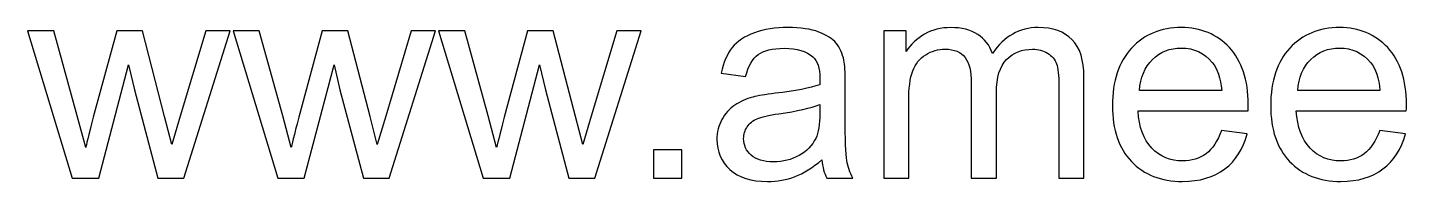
# Model space of a CAD drawing. Header units: millimetres. Extents: x -1689 to 1282, y -352 to 737.
# Drawn here: x 805.5 to 943.8, y -351.9 to -336.5 of the extents above; entities that cross this region are included whole.
import ezdxf

# ---------------------------------------------------------------- set-up
doc = ezdxf.new("R2010")
doc.units = ezdxf.units.MM
doc.header["$MEASUREMENT"] = 0
doc.layers.add('layer 1', color=7, linetype='Continuous')

msp = doc.modelspace()

# ---------------------------------------------------------------- linework, layer by layer
at = {"layer": 'layer 1', "color": 250}
for points, knots in [([(810.0211, -351.5779), (810.0211, -351.5779), (805.5472, -336.7726), (805.5472, -336.7726), (805.5472, -336.7726), (805.5472, -336.7726), (808.1717, -336.7726), (808.1717, -336.7726), (808.1717, -336.7726), (808.1717, -336.7726), (810.5346, -345.3163), (810.5346, -345.3163), (810.5346, -345.3163), (810.5346, -345.3163), (811.3714, -348.497), (811.3714, -348.497), (811.3714, -348.497), (811.4047, -348.3401), (811.6614, -347.3227), (812.1368, -345.4447), (812.1368, -345.4447), (812.1368, -345.4447), (814.4808, -336.7726), (814.4808, -336.7726), (814.4808, -336.7726), (814.4808, -336.7726), (817.0529, -336.7726), (817.0529, -336.7726), (817.0529, -336.7726), (817.0529, -336.7726), (819.2827, -345.3686), (819.2827, -345.3686), (819.2827, -345.3686), (819.2827, -345.3686), (820.0102, -348.188), (820.0102, -348.188), (820.0102, -348.188), (820.0102, -348.188), (820.8612, -345.3306), (820.8612, -345.3306), (820.8612, -345.3306), (820.8612, -345.3306), (823.4191, -336.7726), (823.4191, -336.7726), (823.4191, -336.7726), (823.4191, -336.7726), (825.8581, -336.7726), (825.8581, -336.7726), (825.8581, -336.7726), (825.8581, -336.7726), (821.213, -351.5779), (821.213, -351.5779), (821.213, -351.5779), (821.213, -351.5779), (818.6171, -351.5779), (818.6171, -351.5779), (818.6171, -351.5779), (818.6171, -351.5779), (816.2684, -342.7204), (816.2684, -342.7204), (816.2684, -342.7204), (816.2684, -342.7204), (815.6741, -340.1863), (815.6741, -340.1863), (815.6741, -340.1863), (815.6741, -340.1863), (812.6788, -351.5779), (812.6788, -351.5779), (812.6788, -351.5779), (812.6788, -351.5779), (810.0211, -351.5779), (810.0211, -351.5779)], [0, 0, 0, 0, 0.05263158, 0.05263158, 0.05263158, 0.05263158, 0.10526316, 0.10526316, 0.10526316, 0.10526316, 0.15789474, 0.15789474, 0.15789474, 0.15789474, 0.21052632, 0.21052632, 0.21052632, 0.21052632, 0.26315789, 0.26315789, 0.26315789, 0.26315789, 0.31578947, 0.31578947, 0.31578947, 0.31578947, 0.36842105, 0.36842105, 0.36842105, 0.36842105, 0.42105263, 0.42105263, 0.42105263, 0.42105263, 0.47368421, 0.47368421, 0.47368421, 0.47368421, 0.52631579, 0.52631579, 0.52631579, 0.52631579, 0.57894737, 0.57894737, 0.57894737, 0.57894737, 0.63157895, 0.63157895, 0.63157895, 0.63157895, 0.68421053, 0.68421053, 0.68421053, 0.68421053, 0.73684211, 0.73684211, 0.73684211, 0.73684211, 0.78947368, 0.78947368, 0.78947368, 0.78947368, 0.84210526, 0.84210526, 0.84210526, 0.84210526, 0.89473684, 0.89473684, 0.89473684, 0.89473684, 1, 1, 1, 1]), ([(830.622, -351.5779), (830.622, -351.5779), (826.1481, -336.7726), (826.1481, -336.7726), (826.1481, -336.7726), (826.1481, -336.7726), (828.7726, -336.7726), (828.7726, -336.7726), (828.7726, -336.7726), (828.7726, -336.7726), (831.1355, -345.3163), (831.1355, -345.3163), (831.1355, -345.3163), (831.1355, -345.3163), (831.9723, -348.497), (831.9723, -348.497), (831.9723, -348.497), (832.0056, -348.3401), (832.2623, -347.3227), (832.7377, -345.4447), (832.7377, -345.4447), (832.7377, -345.4447), (835.0817, -336.7726), (835.0817, -336.7726), (835.0817, -336.7726), (835.0817, -336.7726), (837.6538, -336.7726), (837.6538, -336.7726), (837.6538, -336.7726), (837.6538, -336.7726), (839.8836, -345.3686), (839.8836, -345.3686), (839.8836, -345.3686), (839.8836, -345.3686), (840.6111, -348.188), (840.6111, -348.188), (840.6111, -348.188), (840.6111, -348.188), (841.4621, -345.3306), (841.4621, -345.3306), (841.4621, -345.3306), (841.4621, -345.3306), (844.02, -336.7726), (844.02, -336.7726), (844.02, -336.7726), (844.02, -336.7726), (846.459, -336.7726), (846.459, -336.7726), (846.459, -336.7726), (846.459, -336.7726), (841.8139, -351.5779), (841.8139, -351.5779), (841.8139, -351.5779), (841.8139, -351.5779), (839.218, -351.5779), (839.218, -351.5779), (839.218, -351.5779), (839.218, -351.5779), (836.8693, -342.7204), (836.8693, -342.7204), (836.8693, -342.7204), (836.8693, -342.7204), (836.275, -340.1863), (836.275, -340.1863), (836.275, -340.1863), (836.275, -340.1863), (833.2797, -351.5779), (833.2797, -351.5779), (833.2797, -351.5779), (833.2797, -351.5779), (830.622, -351.5779), (830.622, -351.5779)], [0, 0, 0, 0, 0.05263158, 0.05263158, 0.05263158, 0.05263158, 0.10526316, 0.10526316, 0.10526316, 0.10526316, 0.15789474, 0.15789474, 0.15789474, 0.15789474, 0.21052632, 0.21052632, 0.21052632, 0.21052632, 0.26315789, 0.26315789, 0.26315789, 0.26315789, 0.31578947, 0.31578947, 0.31578947, 0.31578947, 0.36842105, 0.36842105, 0.36842105, 0.36842105, 0.42105263, 0.42105263, 0.42105263, 0.42105263, 0.47368421, 0.47368421, 0.47368421, 0.47368421, 0.52631579, 0.52631579, 0.52631579, 0.52631579, 0.57894737, 0.57894737, 0.57894737, 0.57894737, 0.63157895, 0.63157895, 0.63157895, 0.63157895, 0.68421053, 0.68421053, 0.68421053, 0.68421053, 0.73684211, 0.73684211, 0.73684211, 0.73684211, 0.78947368, 0.78947368, 0.78947368, 0.78947368, 0.84210526, 0.84210526, 0.84210526, 0.84210526, 0.89473684, 0.89473684, 0.89473684, 0.89473684, 1, 1, 1, 1]), ([(851.2229, -351.5779), (851.2229, -351.5779), (846.749, -336.7726), (846.749, -336.7726), (846.749, -336.7726), (846.749, -336.7726), (849.3735, -336.7726), (849.3735, -336.7726), (849.3735, -336.7726), (849.3735, -336.7726), (851.7364, -345.3163), (851.7364, -345.3163), (851.7364, -345.3163), (851.7364, -345.3163), (852.5732, -348.497), (852.5732, -348.497), (852.5732, -348.497), (852.6065, -348.3401), (852.8632, -347.3227), (853.3386, -345.4447), (853.3386, -345.4447), (853.3386, -345.4447), (855.6826, -336.7726), (855.6826, -336.7726), (855.6826, -336.7726), (855.6826, -336.7726), (858.2547, -336.7726), (858.2547, -336.7726), (858.2547, -336.7726), (858.2547, -336.7726), (860.4845, -345.3686), (860.4845, -345.3686), (860.4845, -345.3686), (860.4845, -345.3686), (861.212, -348.188), (861.212, -348.188), (861.212, -348.188), (861.212, -348.188), (862.063, -345.3306), (862.063, -345.3306), (862.063, -345.3306), (862.063, -345.3306), (864.6209, -336.7726), (864.6209, -336.7726), (864.6209, -336.7726), (864.6209, -336.7726), (867.0599, -336.7726), (867.0599, -336.7726), (867.0599, -336.7726), (867.0599, -336.7726), (862.4148, -351.5779), (862.4148, -351.5779), (862.4148, -351.5779), (862.4148, -351.5779), (859.8189, -351.5779), (859.8189, -351.5779), (859.8189, -351.5779), (859.8189, -351.5779), (857.4702, -342.7204), (857.4702, -342.7204), (857.4702, -342.7204), (857.4702, -342.7204), (856.8759, -340.1863), (856.8759, -340.1863), (856.8759, -340.1863), (856.8759, -340.1863), (853.8806, -351.5779), (853.8806, -351.5779), (853.8806, -351.5779), (853.8806, -351.5779), (851.2229, -351.5779), (851.2229, -351.5779)], [0, 0, 0, 0, 0.05263158, 0.05263158, 0.05263158, 0.05263158, 0.10526316, 0.10526316, 0.10526316, 0.10526316, 0.15789474, 0.15789474, 0.15789474, 0.15789474, 0.21052632, 0.21052632, 0.21052632, 0.21052632, 0.26315789, 0.26315789, 0.26315789, 0.26315789, 0.31578947, 0.31578947, 0.31578947, 0.31578947, 0.36842105, 0.36842105, 0.36842105, 0.36842105, 0.42105263, 0.42105263, 0.42105263, 0.42105263, 0.47368421, 0.47368421, 0.47368421, 0.47368421, 0.52631579, 0.52631579, 0.52631579, 0.52631579, 0.57894737, 0.57894737, 0.57894737, 0.57894737, 0.63157895, 0.63157895, 0.63157895, 0.63157895, 0.68421053, 0.68421053, 0.68421053, 0.68421053, 0.73684211, 0.73684211, 0.73684211, 0.73684211, 0.78947368, 0.78947368, 0.78947368, 0.78947368, 0.84210526, 0.84210526, 0.84210526, 0.84210526, 0.89473684, 0.89473684, 0.89473684, 0.89473684, 1, 1, 1, 1]), ([(885.1837, -349.7237), (884.2519, -350.5177), (883.3533, -351.0739), (882.4927, -351.402), (882.4927, -351.402), (881.6322, -351.73), (880.7098, -351.8917), (879.7209, -351.8917), (879.7209, -351.8917), (878.0949, -351.8917), (876.8445, -351.4971), (875.9697, -350.7031), (875.9697, -350.7031), (875.0949, -349.9139), (874.6575, -348.9012), (874.6575, -347.6698), (874.6575, -347.6698), (874.6575, -346.9471), (874.8239, -346.2862), (875.1519, -345.6872), (875.1519, -345.6872), (875.4847, -345.0881), (875.9174, -344.6127), (876.4499, -344.2513), (876.4499, -344.2513), (876.9871, -343.89), (877.5862, -343.6143), (878.2565, -343.4288), (878.2565, -343.4288), (878.751, -343.3005), (879.4975, -343.1768), (880.4911, -343.0532), (880.4911, -343.0532), (882.5165, -342.8155), (884.0141, -342.5255), (884.9698, -342.1927), (884.9698, -342.1927), (884.9793, -341.8504), (884.984, -341.6317), (884.984, -341.5413), (884.984, -341.5413), (884.984, -340.5239), (884.7463, -339.806), (884.2709, -339.3876), (884.2709, -339.3876), (883.629, -338.8218), (882.6734, -338.5413), (881.4087, -338.5413), (881.4087, -338.5413), (880.2249, -338.5413), (879.3501, -338.7505), (878.789, -339.1641), (878.789, -339.1641), (878.2233, -339.5778), (877.8096, -340.3099), (877.5386, -341.3654), (877.5386, -341.3654), (877.5386, -341.3654), (875.0854, -341.0231), (875.0854, -341.0231), (875.0854, -341.0231), (875.3088, -339.9724), (875.6749, -339.1213), (876.1884, -338.4747), (876.1884, -338.4747), (876.7019, -337.8281), (877.4435, -337.3337), (878.4134, -336.9818), (878.4134, -336.9818), (879.3786, -336.6348), (880.5054, -336.4589), (881.7796, -336.4589), (881.7796, -336.4589), (883.0442, -336.4589), (884.076, -336.6062), (884.8699, -336.9058), (884.8699, -336.9058), (885.6592, -337.2053), (886.244, -337.5761), (886.6148, -338.0278), (886.6148, -338.0278), (886.9857, -338.4795), (887.2471, -339.05), (887.3993, -339.7394), (887.3993, -339.7394), (887.4801, -340.1673), (887.5229, -340.9375), (887.5229, -342.0453), (887.5229, -342.0453), (887.5229, -342.0453), (887.5229, -345.3734), (887.5229, -345.3734), (887.5229, -345.3734), (887.5229, -347.6983), (887.5752, -349.1674), (887.6798, -349.7902), (887.6798, -349.7902), (887.7796, -350.4131), (887.9888, -351.0074), (888.2931, -351.5779), (888.2931, -351.5779), (888.2931, -351.5779), (885.6687, -351.5779), (885.6687, -351.5779), (885.6687, -351.5779), (885.4167, -351.0502), (885.255, -350.4321), (885.1837, -349.7237)], [0, 0, 0, 0, 0.03571429, 0.03571429, 0.03571429, 0.03571429, 0.07142857, 0.07142857, 0.07142857, 0.07142857, 0.10714286, 0.10714286, 0.10714286, 0.10714286, 0.14285714, 0.14285714, 0.14285714, 0.14285714, 0.17857143, 0.17857143, 0.17857143, 0.17857143, 0.21428571, 0.21428571, 0.21428571, 0.21428571, 0.25, 0.25, 0.25, 0.25, 0.28571429, 0.28571429, 0.28571429, 0.28571429, 0.32142857, 0.32142857, 0.32142857, 0.32142857, 0.35714286, 0.35714286, 0.35714286, 0.35714286, 0.39285714, 0.39285714, 0.39285714, 0.39285714, 0.42857143, 0.42857143, 0.42857143, 0.42857143, 0.46428571, 0.46428571, 0.46428571, 0.46428571, 0.5, 0.5, 0.5, 0.5, 0.53571429, 0.53571429, 0.53571429, 0.53571429, 0.57142857, 0.57142857, 0.57142857, 0.57142857, 0.60714286, 0.60714286, 0.60714286, 0.60714286, 0.64285714, 0.64285714, 0.64285714, 0.64285714, 0.67857143, 0.67857143, 0.67857143, 0.67857143, 0.71428571, 0.71428571, 0.71428571, 0.71428571, 0.75, 0.75, 0.75, 0.75, 0.78571429, 0.78571429, 0.78571429, 0.78571429, 0.82142857, 0.82142857, 0.82142857, 0.82142857, 0.85714286, 0.85714286, 0.85714286, 0.85714286, 0.89285714, 0.89285714, 0.89285714, 0.89285714, 0.92857143, 0.92857143, 0.92857143, 0.92857143, 1, 1, 1, 1]), ([(891.3787, -351.5779), (891.3787, -351.5779), (891.3787, -336.7726), (891.3787, -336.7726), (891.3787, -336.7726), (891.3787, -336.7726), (893.6323, -336.7726), (893.6323, -336.7726), (893.6323, -336.7726), (893.6323, -336.7726), (893.6323, -338.8646), (893.6323, -338.8646), (893.6323, -338.8646), (894.0935, -338.1419), (894.7116, -337.5571), (895.4818, -337.1197), (895.4818, -337.1197), (896.252, -336.6776), (897.1268, -336.4589), (898.111, -336.4589), (898.111, -336.4589), (899.2045, -336.4589), (900.1031, -336.6871), (900.802, -337.1387), (900.802, -337.1387), (901.5009, -337.5952), (901.9954, -338.2275), (902.2806, -339.0453), (902.2806, -339.0453), (903.4597, -337.3194), (904.9859, -336.4589), (906.8686, -336.4589), (906.8686, -336.4589), (908.3425, -336.4589), (909.4788, -336.863), (910.268, -337.676), (910.268, -337.676), (911.062, -338.489), (911.4614, -339.7394), (911.4614, -341.4272), (911.4614, -341.4272), (911.4614, -341.4272), (911.4614, -351.5779), (911.4614, -351.5779), (911.4614, -351.5779), (911.4614, -351.5779), (908.9511, -351.5779), (908.9511, -351.5779), (908.9511, -351.5779), (908.9511, -351.5779), (908.9511, -342.2592), (908.9511, -342.2592), (908.9511, -342.2592), (908.9511, -341.2608), (908.8655, -340.5381), (908.7038, -340.096), (908.7038, -340.096), (908.5422, -339.6538), (908.2474, -339.302), (907.8148, -339.031), (907.8148, -339.031), (907.3869, -338.76), (906.8829, -338.6269), (906.3076, -338.6269), (906.3076, -338.6269), (905.2616, -338.6269), (904.3963, -338.9739), (903.707, -339.6633), (903.707, -339.6633), (903.0176, -340.3575), (902.6752, -341.4653), (902.6752, -342.9867), (902.6752, -342.9867), (902.6752, -342.9867), (902.6752, -351.5779), (902.6752, -351.5779), (902.6752, -351.5779), (902.6752, -351.5779), (900.1649, -351.5779), (900.1649, -351.5779), (900.1649, -351.5779), (900.1649, -351.5779), (900.1649, -341.9692), (900.1649, -341.9692), (900.1649, -341.9692), (900.1649, -340.8567), (899.9605, -340.0199), (899.5516, -339.4636), (899.5516, -339.4636), (899.1427, -338.9074), (898.4723, -338.6269), (897.5452, -338.6269), (897.5452, -338.6269), (896.8416, -338.6269), (896.1902, -338.8123), (895.5912, -339.1831), (895.5912, -339.1831), (894.9921, -339.554), (894.5595, -340.096), (894.2885, -340.8139), (894.2885, -340.8139), (894.0222, -341.5271), (893.8891, -342.5588), (893.8891, -343.9043), (893.8891, -343.9043), (893.8891, -343.9043), (893.8891, -351.5779), (893.8891, -351.5779), (893.8891, -351.5779), (893.8891, -351.5779), (891.3787, -351.5779), (891.3787, -351.5779)], [0, 0, 0, 0, 0.03448276, 0.03448276, 0.03448276, 0.03448276, 0.06896552, 0.06896552, 0.06896552, 0.06896552, 0.10344828, 0.10344828, 0.10344828, 0.10344828, 0.13793103, 0.13793103, 0.13793103, 0.13793103, 0.17241379, 0.17241379, 0.17241379, 0.17241379, 0.20689655, 0.20689655, 0.20689655, 0.20689655, 0.24137931, 0.24137931, 0.24137931, 0.24137931, 0.27586207, 0.27586207, 0.27586207, 0.27586207, 0.31034483, 0.31034483, 0.31034483, 0.31034483, 0.34482759, 0.34482759, 0.34482759, 0.34482759, 0.37931034, 0.37931034, 0.37931034, 0.37931034, 0.4137931, 0.4137931, 0.4137931, 0.4137931, 0.44827586, 0.44827586, 0.44827586, 0.44827586, 0.48275862, 0.48275862, 0.48275862, 0.48275862, 0.51724138, 0.51724138, 0.51724138, 0.51724138, 0.55172414, 0.55172414, 0.55172414, 0.55172414, 0.5862069, 0.5862069, 0.5862069, 0.5862069, 0.62068966, 0.62068966, 0.62068966, 0.62068966, 0.65517241, 0.65517241, 0.65517241, 0.65517241, 0.68965517, 0.68965517, 0.68965517, 0.68965517, 0.72413793, 0.72413793, 0.72413793, 0.72413793, 0.75862069, 0.75862069, 0.75862069, 0.75862069, 0.79310345, 0.79310345, 0.79310345, 0.79310345, 0.82758621, 0.82758621, 0.82758621, 0.82758621, 0.86206897, 0.86206897, 0.86206897, 0.86206897, 0.89655172, 0.89655172, 0.89655172, 0.89655172, 0.93103448, 0.93103448, 0.93103448, 0.93103448, 1, 1, 1, 1]), ([(925.2397, -346.7854), (925.2397, -346.7854), (927.8356, -347.1278), (927.8356, -347.1278), (927.8356, -347.1278), (927.4315, -348.6349), (926.6756, -349.8093), (925.5725, -350.6413), (925.5725, -350.6413), (924.4695, -351.4733), (923.0622, -351.8917), (921.3459, -351.8917), (921.3459, -351.8917), (919.1874, -351.8917), (917.4758, -351.2261), (916.2111, -349.8948), (916.2111, -349.8948), (914.9464, -348.5684), (914.3141, -346.6999), (914.3141, -344.2989), (914.3141, -344.2989), (914.3141, -341.8171), (914.9512, -339.8868), (916.2301, -338.5175), (916.2301, -338.5175), (917.509, -337.1435), (919.1683, -336.4589), (921.208, -336.4589), (921.208, -336.4589), (923.1811, -336.4589), (924.7928, -337.1292), (926.0432, -338.4747), (926.0432, -338.4747), (927.2936, -339.8202), (927.9212, -341.7125), (927.9212, -344.1515), (927.9212, -344.1515), (927.9212, -344.2989), (927.9165, -344.5223), (927.907, -344.8171), (927.907, -344.8171), (927.907, -344.8171), (916.8815, -344.8171), (916.8815, -344.8171), (916.8815, -344.8171), (916.9766, -346.4384), (917.433, -347.684), (918.2602, -348.5446), (918.2602, -348.5446), (919.0828, -349.4051), (920.1145, -349.8378), (921.3459, -349.8378), (921.3459, -349.8378), (922.2635, -349.8378), (923.0479, -349.5953), (923.6945, -349.1104), (923.6945, -349.1104), (924.3459, -348.6254), (924.8594, -347.8504), (925.2397, -346.7854)], [0, 0, 0, 0, 0.0625, 0.0625, 0.0625, 0.0625, 0.125, 0.125, 0.125, 0.125, 0.1875, 0.1875, 0.1875, 0.1875, 0.25, 0.25, 0.25, 0.25, 0.3125, 0.3125, 0.3125, 0.3125, 0.375, 0.375, 0.375, 0.375, 0.4375, 0.4375, 0.4375, 0.4375, 0.5, 0.5, 0.5, 0.5, 0.5625, 0.5625, 0.5625, 0.5625, 0.625, 0.625, 0.625, 0.625, 0.6875, 0.6875, 0.6875, 0.6875, 0.75, 0.75, 0.75, 0.75, 0.8125, 0.8125, 0.8125, 0.8125, 0.875, 0.875, 0.875, 0.875, 1, 1, 1, 1]), ([(941.1052, -346.7854), (941.1052, -346.7854), (943.7011, -347.1278), (943.7011, -347.1278), (943.7011, -347.1278), (943.297, -348.6349), (942.5411, -349.8093), (941.438, -350.6413), (941.438, -350.6413), (940.335, -351.4733), (938.9277, -351.8917), (937.2114, -351.8917), (937.2114, -351.8917), (935.0529, -351.8917), (933.3413, -351.2261), (932.0766, -349.8948), (932.0766, -349.8948), (930.8119, -348.5684), (930.1796, -346.6999), (930.1796, -344.2989), (930.1796, -344.2989), (930.1796, -341.8171), (930.8167, -339.8868), (932.0956, -338.5175), (932.0956, -338.5175), (933.3745, -337.1435), (935.0338, -336.4589), (937.0735, -336.4589), (937.0735, -336.4589), (939.0466, -336.4589), (940.6583, -337.1292), (941.9087, -338.4747), (941.9087, -338.4747), (943.1591, -339.8202), (943.7867, -341.7125), (943.7867, -344.1515), (943.7867, -344.1515), (943.7867, -344.2989), (943.782, -344.5223), (943.7725, -344.8171), (943.7725, -344.8171), (943.7725, -344.8171), (932.747, -344.8171), (932.747, -344.8171), (932.747, -344.8171), (932.8421, -346.4384), (933.2985, -347.684), (934.1257, -348.5446), (934.1257, -348.5446), (934.9483, -349.4051), (935.98, -349.8378), (937.2114, -349.8378), (937.2114, -349.8378), (938.129, -349.8378), (938.9134, -349.5953), (939.56, -349.1104), (939.56, -349.1104), (940.2114, -348.6254), (940.7249, -347.8504), (941.1052, -346.7854)], [0, 0, 0, 0, 0.0625, 0.0625, 0.0625, 0.0625, 0.125, 0.125, 0.125, 0.125, 0.1875, 0.1875, 0.1875, 0.1875, 0.25, 0.25, 0.25, 0.25, 0.3125, 0.3125, 0.3125, 0.3125, 0.375, 0.375, 0.375, 0.375, 0.4375, 0.4375, 0.4375, 0.4375, 0.5, 0.5, 0.5, 0.5, 0.5625, 0.5625, 0.5625, 0.5625, 0.625, 0.625, 0.625, 0.625, 0.6875, 0.6875, 0.6875, 0.6875, 0.75, 0.75, 0.75, 0.75, 0.8125, 0.8125, 0.8125, 0.8125, 0.875, 0.875, 0.875, 0.875, 1, 1, 1, 1]), ([(917.0241, -342.7632), (917.0241, -342.7632), (925.2683, -342.7632), (925.2683, -342.7632), (925.2683, -342.7632), (925.1589, -341.5176), (924.8404, -340.5857), (924.3221, -339.9629), (924.3221, -339.9629), (923.5281, -338.9977), (922.4917, -338.5128), (921.2222, -338.5128), (921.2222, -338.5128), (920.0717, -338.5128), (919.1065, -338.8979), (918.3221, -339.6681), (918.3221, -339.6681), (917.5423, -340.4383), (917.1097, -341.47), (917.0241, -342.7632)], [0, 0, 0, 0, 0.16666667, 0.16666667, 0.16666667, 0.16666667, 0.33333333, 0.33333333, 0.33333333, 0.33333333, 0.5, 0.5, 0.5, 0.5, 0.66666667, 0.66666667, 0.66666667, 0.66666667, 1, 1, 1, 1]), ([(932.8896, -342.7632), (932.8896, -342.7632), (941.1338, -342.7632), (941.1338, -342.7632), (941.1338, -342.7632), (941.0244, -341.5176), (940.7059, -340.5857), (940.1876, -339.9629), (940.1876, -339.9629), (939.3936, -338.9977), (938.3572, -338.5128), (937.0877, -338.5128), (937.0877, -338.5128), (935.9372, -338.5128), (934.972, -338.8979), (934.1876, -339.6681), (934.1876, -339.6681), (933.4078, -340.4383), (932.9752, -341.47), (932.8896, -342.7632)], [0, 0, 0, 0, 0.16666667, 0.16666667, 0.16666667, 0.16666667, 0.33333333, 0.33333333, 0.33333333, 0.33333333, 0.5, 0.5, 0.5, 0.5, 0.66666667, 0.66666667, 0.66666667, 0.66666667, 1, 1, 1, 1]), ([(884.984, -344.161), (884.0712, -344.5319), (882.7019, -344.8456), (880.8762, -345.1024), (880.8762, -345.1024), (879.8398, -345.2498), (879.1076, -345.4162), (878.6797, -345.6016), (878.6797, -345.6016), (878.2518, -345.787), (877.9237, -346.058), (877.6908, -346.4098), (877.6908, -346.4098), (877.4578, -346.7664), (877.3389, -347.161), (877.3389, -347.5985), (877.3389, -347.5985), (877.3389, -348.2593), (877.5909, -348.8156), (878.0997, -349.2577), (878.0997, -349.2577), (878.6084, -349.6999), (879.3501, -349.9234), (880.3247, -349.9234), (880.3247, -349.9234), (881.2899, -349.9234), (882.1504, -349.7142), (882.9064, -349.291), (882.9064, -349.291), (883.6576, -348.8726), (884.2138, -348.2974), (884.5657, -347.5699), (884.5657, -347.5699), (884.8367, -347.0042), (884.9698, -346.1721), (884.9698, -345.0739), (884.9698, -345.0739), (884.9698, -345.0739), (884.984, -344.161), (884.984, -344.161)], [0, 0, 0, 0, 0.09090909, 0.09090909, 0.09090909, 0.09090909, 0.18181818, 0.18181818, 0.18181818, 0.18181818, 0.27272727, 0.27272727, 0.27272727, 0.27272727, 0.36363636, 0.36363636, 0.36363636, 0.36363636, 0.45454545, 0.45454545, 0.45454545, 0.45454545, 0.54545455, 0.54545455, 0.54545455, 0.54545455, 0.63636364, 0.63636364, 0.63636364, 0.63636364, 0.72727273, 0.72727273, 0.72727273, 0.72727273, 0.81818182, 0.81818182, 0.81818182, 0.81818182, 1, 1, 1, 1]), ([(868.3008, -351.5779), (868.3008, -351.5779), (868.3008, -348.7253), (868.3008, -348.7253), (868.3008, -348.7253), (868.3008, -348.7253), (871.1535, -348.7253), (871.1535, -348.7253), (871.1535, -348.7253), (871.1535, -348.7253), (871.1535, -351.5779), (871.1535, -351.5779), (871.1535, -351.5779), (871.1535, -351.5779), (868.3008, -351.5779), (868.3008, -351.5779)], [0, 0, 0, 0, 0.2, 0.2, 0.2, 0.2, 0.4, 0.4, 0.4, 0.4, 0.6, 0.6, 0.6, 0.6, 1, 1, 1, 1])]:
    msp.add_open_spline(points, degree=3, knots=knots, dxfattribs=at)

doc.saveas('drawing.dxf')
